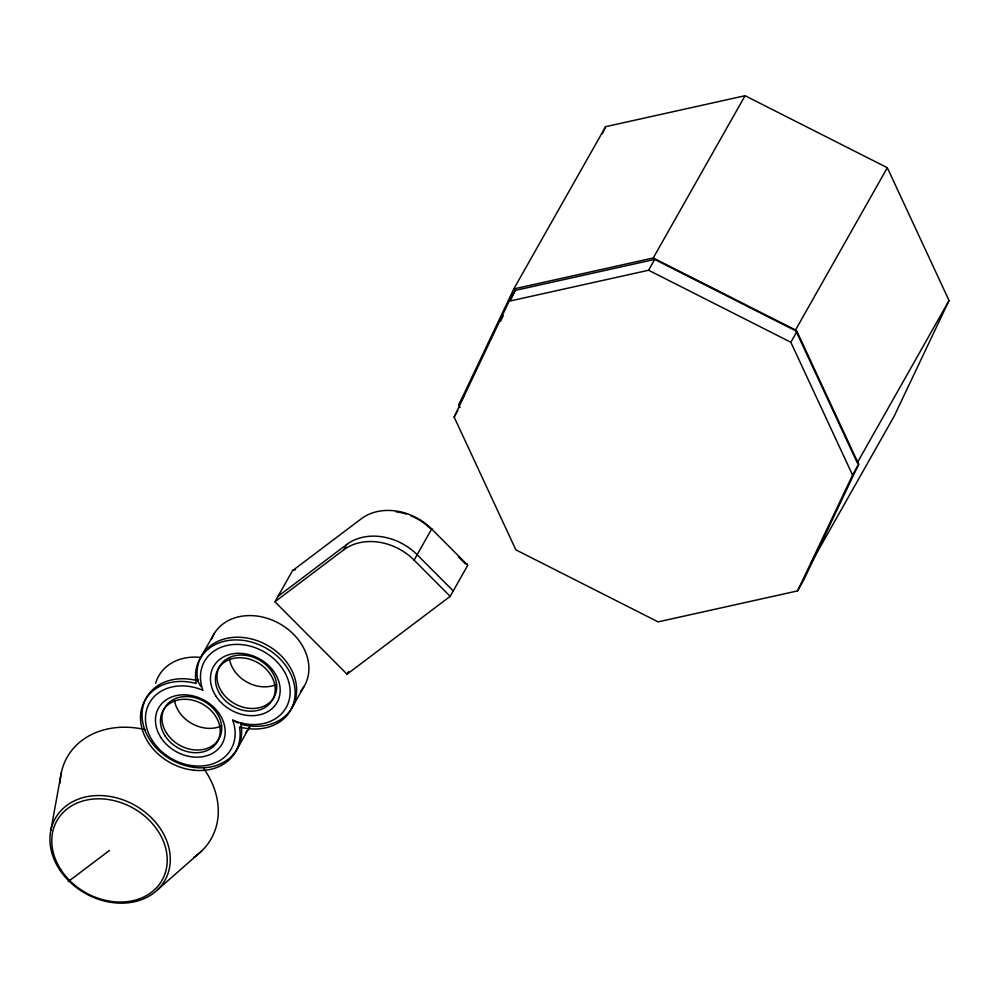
<?xml version="1.0" encoding="UTF-8"?>
<svg xmlns="http://www.w3.org/2000/svg" width="999" height="999" viewBox="0 0 999 999"><rect width="100%" height="100%" fill="white"/><g stroke="black" fill="none" stroke-linecap="round" stroke-linejoin="round"><path stroke-width="1.5" d="M50.824 830.394L61.251 773.039M460.127 407.592L458.816 404.77L513.786 288.948L605.594 126.686L745.067 95.717L887.324 167.732L949.05 300.549L894.08 416.371L810.689 563.761M454.133 417.033L509.115 301.211L515.234 290.397L654.707 259.428L796.965 331.443L858.69 464.26L803.708 580.082L797.589 590.896L658.129 621.878L515.859 549.85L454.133 417.033L457.967 410.277M500.661 321.091L503.309 315.509M510.601 300.162L515.234 290.397M602.285 133.666L605.594 126.686M797.589 590.896L852.572 475.074L858.69 464.26M201.311 656.393L214.41 633.304M198.464 679.445L197.702 680.806A52.11 41.833 29.5 0 0 142.033 713.96A52.11 41.833 29.5 0 0 195.392 767.532A52.11 41.833 29.5 0 0 240.971 724.25A52.11 41.833 29.5 0 0 296.641 691.096A52.11 41.833 29.5 0 0 243.294 637.524A52.11 41.833 29.5 0 0 197.702 680.806L200.762 686.525M274.937 601.773L292.532 570.666L361.276 518.768A52.11 41.833 29.5 0 1 431.705 529.033L467.769 565.247L450.174 596.341L347.053 674.188L274.937 601.773L343.681 549.875L346.74 544.467A52.11 41.833 29.5 0 1 417.17 554.732L453.234 590.933M241.746 722.901L240.871 724.213M236.513 750.112L249.6 727.022M458.816 404.77L464.173 395.304M291.92 707.916L304.158 686.276M347.053 674.188L348.589 671.49M343.681 549.875A52.11 41.833 29.5 0 1 414.11 560.139L431.868 528.558L431.193 528.671M513.786 288.948L653.259 257.979L745.067 95.717M509.115 301.211L648.588 270.242L654.707 259.428M949.05 300.549L857.242 462.812L795.529 329.995L887.324 167.732M852.572 475.074L790.846 342.257L796.965 331.443M157.542 889.809L201.523 851.148M277.997 596.366L346.74 544.467M68.257 881.568L109.503 850.436M238.349 723.051L232.804 720.229A46.491 37.325 29.5 0 0 240.035 722.714A46.903 37.65 29.5 0 0 290.135 692.869A46.903 37.65 29.5 0 0 242.12 644.655A46.903 37.65 29.5 0 0 201.086 683.603A46.491 37.325 29.5 0 0 202.947 690.309L202.947 690.309A46.491 37.325 29.5 0 0 195.592 687.749A46.903 37.65 29.5 0 0 145.492 717.594A46.903 37.65 29.5 0 0 193.506 765.808A46.903 37.65 29.5 0 0 234.528 726.86A46.491 37.325 29.5 0 0 232.68 720.167M653.259 257.979L795.529 329.995M648.588 270.242L790.846 342.257M458.591 556.93L465.01 563.374M414.11 560.139L450.174 596.341M395.804 511.725A49.488 39.723 29.5 0 1 406.218 514.023M410.751 515.684A49.488 39.723 29.5 0 1 429.895 528.146M292.907 570.204A3.459 1.861 -1.6 0 1 295.229 569.792M465.01 563.561A3.459 1.861 -1.6 0 1 467.457 564.26M250.387 725.524A52.11 41.833 29.5 0 1 245.392 733.004M155.682 683.216A52.11 41.833 29.5 0 1 201.236 657.479M211.451 639.36A52.11 41.833 29.5 0 1 280.444 624.163A52.11 41.833 29.5 0 1 300.499 691.358M221.603 725.848A31.269 25.1 29.5 0 1 174.438 700.049M276.598 684.327A31.269 25.1 29.5 0 1 229.433 658.528M203.883 768.768A82.755 66.434 29.5 0 1 193.706 857.417M60.102 783.029A82.755 66.434 29.5 0 1 145.055 729.632M220.167 694.48A31.269 25.1 29.5 0 0 271.878 700.936A31.269 25.1 29.5 0 0 243.881 658.004A31.269 25.1 29.5 0 0 220.167 694.48M165.172 736.001A31.269 25.1 29.5 0 0 216.883 742.457A31.269 25.1 29.5 0 0 188.886 699.525A31.269 25.1 29.5 0 0 165.172 736.001M193.856 770.241A52.11 41.833 29.5 0 0 239.448 726.96A52.11 41.833 29.5 0 0 295.117 693.793A52.11 41.833 29.5 0 0 241.758 640.222A52.11 41.833 29.5 0 0 196.179 683.503A52.11 41.833 29.5 0 0 140.509 716.67A52.11 41.833 29.5 0 0 193.856 770.241M166.583 733.129A31.269 25.1 29.5 0 0 218.319 739.897A31.269 25.1 29.5 0 0 190.622 696.84A31.269 25.1 29.5 0 0 166.583 733.129M221.591 691.608A31.269 25.1 29.5 0 0 273.314 698.376A31.269 25.1 29.5 0 0 245.617 655.332A31.269 25.1 29.5 0 0 221.591 691.608M161.151 737.924A36.476 29.283 29.5 0 0 221.453 744.979A36.476 29.283 29.5 0 0 188.336 695.079A36.476 29.283 29.5 0 0 161.151 737.924M216.146 696.415A36.476 29.283 29.5 0 0 276.448 703.458A36.476 29.283 29.5 0 0 243.331 653.558A36.476 29.283 29.5 0 0 216.146 696.415M59.79 869.942A62.949 50.537 29.5 0 0 163.848 882.105A62.949 50.537 29.5 0 0 106.706 795.991A62.949 50.537 29.5 0 0 59.79 869.942M61.214 870.191A60.402 48.489 29.5 0 0 161.064 881.855A60.402 48.489 29.5 0 0 106.219 799.25A60.402 48.489 29.5 0 0 61.214 870.191"/></g></svg>
